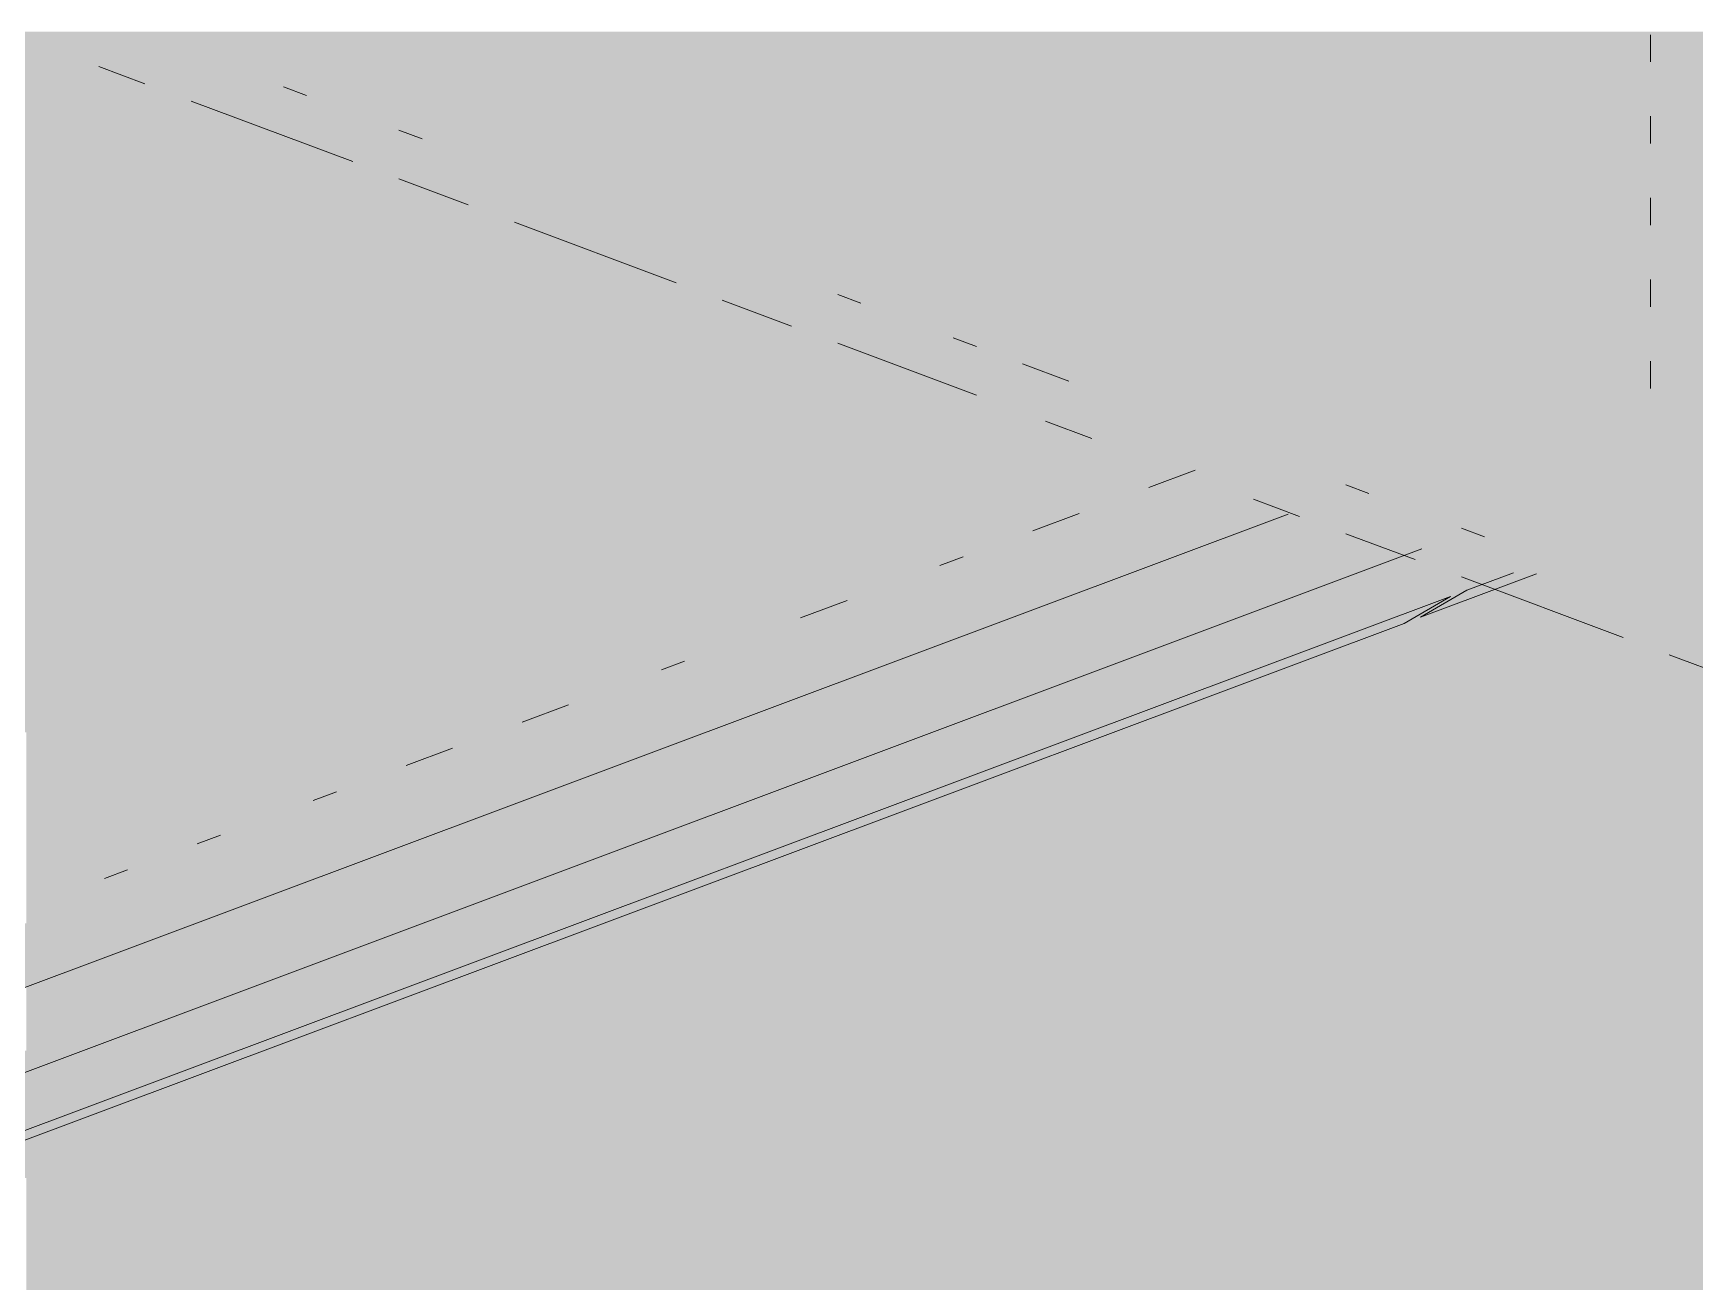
# Paper-space layout '03 3D Building and Roof' of a CAD drawing. Header units: millimetres. Extents: x 5 to 415, y 5 to 292.
# Drawn here: x 140.753 to 145.226, y 77.435 to 80.796 of the extents above; entities that cross this region are included whole.
import ezdxf

# ---------------------------------------------------------------- set-up
doc = ezdxf.new("R2010")
doc.units = ezdxf.units.MM
doc.layers.add('EXISTING', color=7, linetype='Continuous')
doc.layers.add('IMAGES', color=7, linetype='Continuous')

# ---------------------------------------------------------------- blocks, each defined once
blk = doc.blocks.new('SHEET_03')
at = {"layer": 'EXISTING', "color": 250, "lineweight": 9}
for p, q in [((145.1071, 80.7922), (145.1071, 80.7189)), ((141.0538, 80.6601), (140.9294, 80.7067)), ((141.4268, 80.6515), (141.489, 80.6282)), ((141.6134, 80.4505), (141.1781, 80.6135)), ((145.1071, 80.5724), (145.1071, 80.4991)), ((141.7377, 80.535), (141.7999, 80.5117)), ((141.9242, 80.334), (141.7377, 80.4039)), ((145.1071, 80.3526), (145.1071, 80.2793)), ((142.4838, 80.1244), (142.0486, 80.2875)), ((145.1071, 80.1328), (145.1071, 80.0595)), ((142.7947, 80.0079), (142.6082, 80.0778)), ((142.9191, 80.0925), (142.9813, 80.0692)), ((143.2922, 79.8216), (142.9191, 79.9614)), ((143.23, 79.976), (143.2922, 79.9527)), ((143.4165, 79.9061), (143.5409, 79.8595)), ((145.1071, 79.913), (145.1071, 79.8397)), ((143.603, 79.7051), (143.4787, 79.7517)), ((143.7564, 79.5735), (143.8814, 79.6203)), ((144.287, 79.58), (144.3492, 79.5567)), ((144.1626, 79.4955), (144.0383, 79.5421)), ((136.446, 76.6222), (144.1313, 79.5012)), ((143.444, 79.4564), (143.569, 79.5033)), ((144.4735, 79.3791), (144.287, 79.4489)), ((144.5979, 79.4636), (144.6601, 79.4403)), ((144.4915, 79.4077), (136.8061, 76.5287)), ((143.1941, 79.3628), (143.2565, 79.3862)), ((144.4882, 79.2241), (144.8006, 79.3412)), ((145.0331, 79.1694), (144.5979, 79.3325)), ((144.6131, 79.2964), (144.7381, 79.3432)), ((137.0083, 76.4476), (144.5687, 79.2797)), ((142.8192, 79.2224), (142.9441, 79.2692)), ((144.5687, 79.2797), (144.4437, 79.2075)), ((144.4882, 79.2241), (144.6131, 79.2964)), ((137.0083, 76.4221), (144.4437, 79.2075)), ((142.4443, 79.0819), (142.5068, 79.1053)), ((145.8414, 78.8666), (145.1575, 79.1228)), ((142.0694, 78.9415), (142.1943, 78.9883)), ((141.757, 78.8245), (141.8819, 78.8713)), ((141.507, 78.7308), (141.5695, 78.7543)), ((141.1946, 78.6138), (141.2571, 78.6372)), ((140.9447, 78.5202), (141.0072, 78.5436))]:
    blk.add_line(p, q, dxfattribs=at)
at = {"layer": 'IMAGES', "color": 7}
for points in [[(140.5636, 80.6286), (141.0777, 80.6286), (140.5636, 80.8), (141.0777, 80.8)], [(141.0777, 80.6286), (141.249, 80.6286), (141.0777, 80.8), (141.249, 80.8)], [(141.249, 80.6286), (141.4204, 80.6286), (141.249, 80.8), (141.4204, 80.8)], [(141.4204, 80.6286), (141.5918, 80.6286), (141.4204, 80.8), (141.5918, 80.8)], [(141.5918, 80.6286), (142.1058, 80.6286), (141.5918, 80.8), (142.1058, 80.8)], [(142.1058, 80.6286), (142.2772, 80.6286), (142.1058, 80.8), (142.2772, 80.8)], [(142.2772, 80.6286), (142.6199, 80.6286), (142.2772, 80.8), (142.6199, 80.8)], [(142.6199, 80.6286), (142.7913, 80.6286), (142.6199, 80.8), (142.7913, 80.8)], [(142.7913, 80.6286), (143.134, 80.6286), (142.7913, 80.8), (143.134, 80.8)], [(143.134, 80.6286), (144.3336, 80.6286), (143.134, 80.8), (144.3336, 80.8)], [(144.3336, 80.6286), (144.5049, 80.6286), (144.3336, 80.8), (144.5049, 80.8)], [(144.5049, 80.6286), (144.6763, 80.6286), (144.5049, 80.8), (144.6763, 80.8)], [(144.6763, 80.6286), (145.019, 80.6286), (144.6763, 80.8), (145.019, 80.8)], [(145.019, 80.6286), (145.3617, 80.6286), (145.019, 80.8), (145.3617, 80.8)], [(140.5636, 80.4571), (140.9063, 80.4571), (140.5636, 80.6286), (140.9063, 80.6286)], [(140.9063, 80.4571), (141.0777, 80.4571), (140.9063, 80.6286), (141.0777, 80.6286)], [(141.0777, 80.4571), (141.249, 80.4571), (141.0777, 80.6286), (141.249, 80.6286)], [(141.249, 80.4571), (141.4204, 80.4571), (141.249, 80.6286), (141.4204, 80.6286)], [(141.4204, 80.4571), (141.7631, 80.4571), (141.4204, 80.6286), (141.7631, 80.6286)], [(141.7631, 80.4571), (141.9345, 80.4571), (141.7631, 80.6286), (141.9345, 80.6286)], [(141.9345, 80.4571), (142.1058, 80.4571), (141.9345, 80.6286), (142.1058, 80.6286)], [(142.1058, 80.4571), (142.6199, 80.4571), (142.1058, 80.6286), (142.6199, 80.6286)], [(142.6199, 80.4571), (142.7913, 80.4571), (142.6199, 80.6286), (142.7913, 80.6286)], [(142.7913, 80.4571), (142.9627, 80.4571), (142.7913, 80.6286), (142.9627, 80.6286)], [(142.9627, 80.4571), (143.134, 80.4571), (142.9627, 80.6286), (143.134, 80.6286)], [(143.134, 80.4571), (143.3054, 80.4571), (143.134, 80.6286), (143.3054, 80.6286)], [(143.3054, 80.4571), (144.6763, 80.4571), (143.3054, 80.6286), (144.6763, 80.6286)], [(144.6763, 80.4571), (144.8477, 80.4571), (144.6763, 80.6286), (144.8477, 80.6286)], [(144.8477, 79.7714), (145.019, 79.7714), (144.8477, 80.6286), (145.019, 80.6286)], [(145.019, 80.4571), (145.1904, 80.4571), (145.019, 80.6286), (145.1904, 80.6286)], [(145.1904, 80.4571), (145.3617, 80.4571), (145.1904, 80.6286), (145.3617, 80.6286)], [(129.2536, 80.2857), (140.9063, 80.2857), (129.2536, 80.4571), (140.9063, 80.4571)], [(140.9063, 80.2857), (141.0777, 80.2857), (140.9063, 80.4571), (141.0777, 80.4571)], [(141.0777, 80.2857), (141.4204, 80.2857), (141.0777, 80.4571), (141.4204, 80.4571)], [(141.4204, 80.2857), (141.5918, 80.2857), (141.4204, 80.4571), (141.5918, 80.4571)], [(141.5918, 80.2857), (141.7631, 80.2857), (141.5918, 80.4571), (141.7631, 80.4571)], [(141.7631, 80.2857), (141.9345, 80.2857), (141.7631, 80.4571), (141.9345, 80.4571)], [(141.9345, 80.2857), (142.1058, 80.2857), (141.9345, 80.4571), (142.1058, 80.4571)], [(142.1058, 80.2857), (142.2772, 80.2857), (142.1058, 80.4571), (142.2772, 80.4571)], [(142.2772, 80.2857), (142.4486, 80.2857), (142.2772, 80.4571), (142.4486, 80.4571)], [(142.4486, 80.2857), (142.7913, 80.2857), (142.4486, 80.4571), (142.7913, 80.4571)], [(142.7913, 80.2857), (143.134, 80.2857), (142.7913, 80.4571), (143.134, 80.4571)], [(143.134, 80.2857), (143.4767, 80.2857), (143.134, 80.4571), (143.4767, 80.4571)], [(143.4767, 80.2857), (144.8477, 80.2857), (143.4767, 80.4571), (144.8477, 80.4571)], [(145.019, 79.7714), (145.1904, 79.7714), (145.019, 80.4571), (145.1904, 80.4571)], [(145.1904, 79.7714), (145.3617, 79.7714), (145.1904, 80.4571), (145.3617, 80.4571)], [(128.7395, 80.1143), (141.249, 80.1143), (128.7395, 80.2857), (141.249, 80.2857)], [(141.249, 80.1143), (141.4204, 80.1143), (141.249, 80.2857), (141.4204, 80.2857)], [(141.4204, 80.1143), (141.5918, 80.1143), (141.4204, 80.2857), (141.5918, 80.2857)], [(141.5918, 80.1143), (141.7631, 80.1143), (141.5918, 80.2857), (141.7631, 80.2857)], [(141.7631, 80.1143), (142.1058, 80.1143), (141.7631, 80.2857), (142.1058, 80.2857)], [(142.1058, 80.1143), (142.2772, 80.1143), (142.1058, 80.2857), (142.2772, 80.2857)], [(142.2772, 80.1143), (142.4486, 80.1143), (142.2772, 80.2857), (142.4486, 80.2857)], [(142.4486, 80.1143), (142.6199, 80.1143), (142.4486, 80.2857), (142.6199, 80.2857)], [(142.6199, 80.1143), (143.134, 80.1143), (142.6199, 80.2857), (143.134, 80.2857)], [(143.134, 80.1143), (143.3054, 80.1143), (143.134, 80.2857), (143.3054, 80.2857)], [(143.3054, 80.1143), (143.8195, 80.1143), (143.3054, 80.2857), (143.8195, 80.2857)], [(143.8195, 80.1143), (143.9908, 80.1143), (143.8195, 80.2857), (143.9908, 80.2857)], [(143.9908, 80.1143), (144.8477, 80.1143), (143.9908, 80.2857), (144.8477, 80.2857)], [(128.2254, 79.9429), (141.5918, 79.9429), (128.2254, 80.1143), (141.5918, 80.1143)], [(141.5918, 79.9429), (141.7631, 79.9429), (141.5918, 80.1143), (141.7631, 80.1143)], [(141.7631, 79.9429), (141.9345, 79.9429), (141.7631, 80.1143), (141.9345, 80.1143)], [(141.9345, 79.9429), (142.2772, 79.9429), (141.9345, 80.1143), (142.2772, 80.1143)], [(142.2772, 79.9429), (142.4486, 79.9429), (142.2772, 80.1143), (142.4486, 80.1143)], [(142.4486, 79.9429), (142.6199, 79.9429), (142.4486, 80.1143), (142.6199, 80.1143)], [(142.6199, 79.9429), (142.7913, 79.9429), (142.6199, 80.1143), (142.7913, 80.1143)], [(142.7913, 79.9429), (142.9627, 79.9429), (142.7913, 80.1143), (142.9627, 80.1143)], [(142.9627, 79.9429), (143.134, 79.9429), (142.9627, 80.1143), (143.134, 80.1143)], [(143.134, 79.9429), (143.3054, 79.9429), (143.134, 80.1143), (143.3054, 80.1143)], [(143.3054, 79.9429), (143.9908, 79.9429), (143.3054, 80.1143), (143.9908, 80.1143)], [(143.9908, 79.9429), (144.3336, 79.9429), (143.9908, 80.1143), (144.3336, 80.1143)], [(144.3336, 79.9429), (144.5049, 79.9429), (144.3336, 80.1143), (144.5049, 80.1143)], [(144.5049, 79.9429), (144.6763, 79.9429), (144.5049, 80.1143), (144.6763, 80.1143)], [(144.6763, 79.9429), (144.8477, 79.9429), (144.6763, 80.1143), (144.8477, 80.1143)], [(128.7395, 79.7714), (142.2772, 79.7714), (128.7395, 79.9429), (142.2772, 79.9429)], [(142.2772, 79.7714), (142.4486, 79.7714), (142.2772, 79.9429), (142.4486, 79.9429)], [(142.4486, 79.7714), (142.6199, 79.7714), (142.4486, 79.9429), (142.6199, 79.9429)], [(142.6199, 79.7714), (142.9627, 79.7714), (142.6199, 79.9429), (142.9627, 79.9429)], [(142.9627, 79.7714), (143.134, 79.7714), (142.9627, 79.9429), (143.134, 79.9429)], [(143.134, 79.7714), (143.4767, 79.7714), (143.134, 79.9429), (143.4767, 79.9429)], [(143.4767, 79.6), (143.6481, 79.6), (143.4767, 79.9429), (143.6481, 79.9429)], [(143.6481, 79.7714), (143.8195, 79.7714), (143.6481, 79.9429), (143.8195, 79.9429)], [(143.8195, 79.7714), (144.5049, 79.7714), (143.8195, 79.9429), (144.5049, 79.9429)], [(144.5049, 79.7714), (144.6763, 79.7714), (144.5049, 79.9429), (144.6763, 79.9429)], [(144.6763, 79.6), (144.8477, 79.6), (144.6763, 79.9429), (144.8477, 79.9429)], [(128.7395, 79.6), (142.6199, 79.6), (128.7395, 79.7714), (142.6199, 79.7714)], [(142.6199, 79.6), (142.9627, 79.6), (142.6199, 79.7714), (142.9627, 79.7714)], [(142.9627, 79.6), (143.134, 79.6), (142.9627, 79.7714), (143.134, 79.7714)], [(143.134, 79.6), (143.4767, 79.6), (143.134, 79.7714), (143.4767, 79.7714)], [(143.6481, 79.6), (143.8195, 79.6), (143.6481, 79.7714), (143.8195, 79.7714)], [(143.8195, 79.6), (143.9908, 79.6), (143.8195, 79.7714), (143.9908, 79.7714)], [(143.9908, 79.6), (144.1622, 79.6), (143.9908, 79.7714), (144.1622, 79.7714)], [(144.1622, 79.6), (144.3336, 79.6), (144.1622, 79.7714), (144.3336, 79.7714)], [(144.3336, 79.6), (144.5049, 79.6), (144.3336, 79.7714), (144.5049, 79.7714)], [(144.5049, 79.6), (144.6763, 79.6), (144.5049, 79.7714), (144.6763, 79.7714)], [(144.8477, 79.6), (145.019, 79.6), (144.8477, 79.7714), (145.019, 79.7714)], [(145.019, 79.6), (145.1904, 79.6), (145.019, 79.7714), (145.1904, 79.7714)], [(145.1904, 79.6), (145.3617, 79.6), (145.1904, 79.7714), (145.3617, 79.7714)], [(129.5963, 79.4286), (142.6199, 79.4286), (129.5963, 79.6), (142.6199, 79.6)], [(142.6199, 79.4286), (142.7913, 79.4286), (142.6199, 79.6), (142.7913, 79.6)], [(142.7913, 79.4286), (143.134, 79.4286), (142.7913, 79.6), (143.134, 79.6)], [(143.134, 79.4286), (143.3054, 79.4286), (143.134, 79.6), (143.3054, 79.6)], [(143.3054, 79.2571), (143.4767, 79.2571), (143.3054, 79.6), (143.4767, 79.6)], [(143.4767, 79.4286), (143.8195, 79.4286), (143.4767, 79.6), (143.8195, 79.6)], [(143.8195, 79.4286), (144.3336, 79.4286), (143.8195, 79.6), (144.3336, 79.6)], [(144.3336, 79.4286), (144.6763, 79.4286), (144.3336, 79.6), (144.6763, 79.6)], [(144.6763, 79.4286), (145.1904, 79.4286), (144.6763, 79.6), (145.1904, 79.6)], [(145.1904, 79.4286), (145.5331, 79.4286), (145.1904, 79.6), (145.5331, 79.6)], [(129.9391, 79.2571), (142.2772, 79.2571), (129.9391, 79.4286), (142.2772, 79.4286)], [(142.2772, 79.2571), (142.6199, 79.2571), (142.2772, 79.4286), (142.6199, 79.4286)], [(142.6199, 79.2571), (142.7913, 79.2571), (142.6199, 79.4286), (142.7913, 79.4286)], [(142.7913, 79.0857), (142.9627, 79.0857), (142.7913, 79.4286), (142.9627, 79.4286)], [(142.9627, 79.2571), (143.134, 79.2571), (142.9627, 79.4286), (143.134, 79.4286)], [(143.134, 79.2571), (143.3054, 79.2571), (143.134, 79.4286), (143.3054, 79.4286)], [(143.4767, 79.2571), (143.6481, 79.2571), (143.4767, 79.4286), (143.6481, 79.4286)], [(143.6481, 79.2571), (143.9908, 79.2571), (143.6481, 79.4286), (143.9908, 79.4286)], [(143.9908, 79.2571), (144.1622, 79.2571), (143.9908, 79.4286), (144.1622, 79.4286)], [(144.1622, 79.2571), (144.3336, 79.2571), (144.1622, 79.4286), (144.3336, 79.4286)], [(144.3336, 79.2571), (144.5049, 79.2571), (144.3336, 79.4286), (144.5049, 79.4286)], [(144.5049, 79.2571), (144.6763, 79.2571), (144.5049, 79.4286), (144.6763, 79.4286)], [(144.6763, 79.2571), (144.8477, 79.2571), (144.6763, 79.4286), (144.8477, 79.4286)], [(144.8477, 79.2571), (145.019, 79.2571), (144.8477, 79.4286), (145.019, 79.4286)], [(145.019, 79.2571), (145.1904, 79.2571), (145.019, 79.4286), (145.1904, 79.4286)], [(145.1904, 79.2571), (145.3617, 79.2571), (145.1904, 79.4286), (145.3617, 79.4286)], [(130.4532, 79.0857), (141.5918, 79.0857), (130.4532, 79.2571), (141.5918, 79.2571)], [(141.5918, 79.0857), (141.7631, 79.0857), (141.5918, 79.2571), (141.7631, 79.2571)], [(141.7631, 79.0857), (142.1058, 79.0857), (141.7631, 79.2571), (142.1058, 79.2571)], [(142.1058, 79.0857), (142.2772, 79.0857), (142.1058, 79.2571), (142.2772, 79.2571)], [(142.2772, 79.0857), (142.4486, 79.0857), (142.2772, 79.2571), (142.4486, 79.2571)], [(142.4486, 79.0857), (142.6199, 79.0857), (142.4486, 79.2571), (142.6199, 79.2571)], [(142.6199, 79.0857), (142.7913, 79.0857), (142.6199, 79.2571), (142.7913, 79.2571)], [(142.9627, 79.0857), (143.3054, 79.0857), (142.9627, 79.2571), (143.3054, 79.2571)], [(143.3054, 79.0857), (143.4767, 79.0857), (143.3054, 79.2571), (143.4767, 79.2571)], [(143.4767, 79.0857), (143.8195, 79.0857), (143.4767, 79.2571), (143.8195, 79.2571)], [(143.8195, 79.0857), (143.9908, 79.0857), (143.8195, 79.2571), (143.9908, 79.2571)], [(143.9908, 79.0857), (144.5049, 79.0857), (143.9908, 79.2571), (144.5049, 79.2571)], [(144.5049, 79.0857), (144.8477, 79.0857), (144.5049, 79.2571), (144.8477, 79.2571)], [(144.8477, 79.0857), (145.019, 79.0857), (144.8477, 79.2571), (145.019, 79.2571)], [(145.019, 79.0857), (145.1904, 79.0857), (145.019, 79.2571), (145.1904, 79.2571)], [(145.1904, 79.0857), (145.3617, 79.0857), (145.1904, 79.2571), (145.3617, 79.2571)], [(130.9672, 78.9143), (141.0777, 78.9143), (130.9672, 79.0857), (141.0777, 79.0857)], [(141.0777, 78.9143), (141.249, 78.9143), (141.0777, 79.0857), (141.249, 79.0857)], [(141.249, 78.9143), (141.4204, 78.9143), (141.249, 79.0857), (141.4204, 79.0857)], [(141.4204, 78.9143), (141.5918, 78.9143), (141.4204, 79.0857), (141.5918, 79.0857)], [(141.5918, 78.7429), (141.7631, 78.7429), (141.5918, 79.0857), (141.7631, 79.0857)], [(141.7631, 78.9143), (141.9345, 78.9143), (141.7631, 79.0857), (141.9345, 79.0857)], [(141.9345, 78.9143), (142.1058, 78.9143), (141.9345, 79.0857), (142.1058, 79.0857)], [(142.1058, 78.9143), (142.2772, 78.9143), (142.1058, 79.0857), (142.2772, 79.0857)], [(142.2772, 78.9143), (142.6199, 78.9143), (142.2772, 79.0857), (142.6199, 79.0857)], [(142.6199, 78.9143), (142.7913, 78.9143), (142.6199, 79.0857), (142.7913, 79.0857)], [(142.7913, 78.9143), (143.3054, 78.9143), (142.7913, 79.0857), (143.3054, 79.0857)], [(143.3054, 78.9143), (143.4767, 78.9143), (143.3054, 79.0857), (143.4767, 79.0857)], [(143.4767, 78.9143), (143.6481, 78.9143), (143.4767, 79.0857), (143.6481, 79.0857)], [(143.6481, 78.9143), (144.1622, 78.9143), (143.6481, 79.0857), (144.1622, 79.0857)], [(144.1622, 78.9143), (144.3336, 78.9143), (144.1622, 79.0857), (144.3336, 79.0857)], [(144.3336, 78.9143), (144.5049, 78.9143), (144.3336, 79.0857), (144.5049, 79.0857)], [(144.5049, 78.9143), (144.6763, 78.9143), (144.5049, 79.0857), (144.6763, 79.0857)], [(144.6763, 78.9143), (144.8477, 78.9143), (144.6763, 79.0857), (144.8477, 79.0857)], [(144.8477, 78.9143), (145.1904, 78.9143), (144.8477, 79.0857), (145.1904, 79.0857)], [(145.1904, 78.9143), (145.5331, 78.9143), (145.1904, 79.0857), (145.5331, 79.0857)], [(140.7349, 78.7429), (141.0777, 78.7429), (140.7349, 78.9143), (141.0777, 78.9143)], [(141.0777, 78.7429), (141.249, 78.7429), (141.0777, 78.9143), (141.249, 78.9143)], [(141.249, 78.7429), (141.4204, 78.7429), (141.249, 78.9143), (141.4204, 78.9143)], [(141.4204, 78.7429), (141.5918, 78.7429), (141.4204, 78.9143), (141.5918, 78.9143)], [(141.7631, 78.7429), (141.9345, 78.7429), (141.7631, 78.9143), (141.9345, 78.9143)], [(141.9345, 78.7429), (142.1058, 78.7429), (141.9345, 78.9143), (142.1058, 78.9143)], [(142.1058, 78.7429), (142.4486, 78.7429), (142.1058, 78.9143), (142.4486, 78.9143)], [(142.4486, 78.7429), (142.6199, 78.7429), (142.4486, 78.9143), (142.6199, 78.9143)], [(142.6199, 78.7429), (142.9627, 78.7429), (142.6199, 78.9143), (142.9627, 78.9143)], [(142.9627, 78.7429), (143.3054, 78.7429), (142.9627, 78.9143), (143.3054, 78.9143)], [(143.3054, 78.7429), (143.6481, 78.7429), (143.3054, 78.9143), (143.6481, 78.9143)], [(143.6481, 78.7429), (143.8195, 78.7429), (143.6481, 78.9143), (143.8195, 78.9143)], [(143.8195, 78.7429), (143.9908, 78.7429), (143.8195, 78.9143), (143.9908, 78.9143)], [(143.9908, 78.7429), (144.1622, 78.7429), (143.9908, 78.9143), (144.1622, 78.9143)], [(144.1622, 78.7429), (144.3336, 78.7429), (144.1622, 78.9143), (144.3336, 78.9143)], [(144.3336, 78.7429), (144.5049, 78.7429), (144.3336, 78.9143), (144.5049, 78.9143)], [(144.5049, 78.7429), (144.8477, 78.7429), (144.5049, 78.9143), (144.8477, 78.9143)], [(144.8477, 78.7429), (145.019, 78.7429), (144.8477, 78.9143), (145.019, 78.9143)], [(145.019, 78.7429), (145.1904, 78.7429), (145.019, 78.9143), (145.1904, 78.9143)], [(145.1904, 78.7429), (145.3617, 78.7429), (145.1904, 78.9143), (145.3617, 78.9143)], [(140.7349, 78.5714), (141.0777, 78.5714), (140.7349, 78.7429), (141.0777, 78.7429)], [(141.0777, 78.5714), (141.249, 78.5714), (141.0777, 78.7429), (141.249, 78.7429)], [(141.249, 78.5714), (141.4204, 78.5714), (141.249, 78.7429), (141.4204, 78.7429)], [(141.4204, 78.5714), (141.7631, 78.5714), (141.4204, 78.7429), (141.7631, 78.7429)], [(141.7631, 78.5714), (142.2772, 78.5714), (141.7631, 78.7429), (142.2772, 78.7429)], [(142.2772, 78.5714), (142.6199, 78.5714), (142.2772, 78.7429), (142.6199, 78.7429)], [(142.6199, 78.5714), (143.134, 78.5714), (142.6199, 78.7429), (143.134, 78.7429)], [(143.134, 78.5714), (143.4767, 78.5714), (143.134, 78.7429), (143.4767, 78.7429)], [(143.4767, 78.5714), (143.6481, 78.5714), (143.4767, 78.7429), (143.6481, 78.7429)], [(143.6481, 78.5714), (143.9908, 78.5714), (143.6481, 78.7429), (143.9908, 78.7429)], [(143.9908, 78.5714), (144.1622, 78.5714), (143.9908, 78.7429), (144.1622, 78.7429)], [(144.1622, 78.5714), (145.3617, 78.5714), (144.1622, 78.7429), (145.3617, 78.7429)], [(140.7349, 78.4), (141.4204, 78.4), (140.7349, 78.5714), (141.4204, 78.5714)], [(141.4204, 78.4), (141.9345, 78.4), (141.4204, 78.5714), (141.9345, 78.5714)], [(141.9345, 78.4), (142.1058, 78.4), (141.9345, 78.5714), (142.1058, 78.5714)], [(142.1058, 78.4), (142.2772, 78.4), (142.1058, 78.5714), (142.2772, 78.5714)], [(142.2772, 78.4), (142.7913, 78.4), (142.2772, 78.5714), (142.7913, 78.5714)], [(142.7913, 78.4), (142.9627, 78.4), (142.7913, 78.5714), (142.9627, 78.5714)], [(142.9627, 78.4), (143.134, 78.4), (142.9627, 78.5714), (143.134, 78.5714)], [(143.134, 78.4), (143.3054, 78.4), (143.134, 78.5714), (143.3054, 78.5714)], [(143.3054, 78.4), (143.4767, 78.4), (143.3054, 78.5714), (143.4767, 78.5714)], [(143.4767, 78.4), (143.6481, 78.4), (143.4767, 78.5714), (143.6481, 78.5714)], [(143.6481, 78.4), (146.0472, 78.4), (143.6481, 78.5714), (146.0472, 78.5714)], [(140.3922, 78.2286), (141.0777, 78.2286), (140.3922, 78.4), (141.0777, 78.4)], [(141.0777, 78.2286), (141.9345, 78.2286), (141.0777, 78.4), (141.9345, 78.4)], [(141.9345, 78.2286), (142.2772, 78.2286), (141.9345, 78.4), (142.2772, 78.4)], [(142.2772, 78.2286), (142.4486, 78.2286), (142.2772, 78.4), (142.4486, 78.4)], [(142.4486, 78.2286), (142.6199, 78.2286), (142.4486, 78.4), (142.6199, 78.4)], [(142.6199, 78.2286), (142.7913, 78.2286), (142.6199, 78.4), (142.7913, 78.4)], [(142.7913, 78.2286), (142.9627, 78.2286), (142.7913, 78.4), (142.9627, 78.4)], [(142.9627, 78.2286), (143.134, 78.2286), (142.9627, 78.4), (143.134, 78.4)], [(143.134, 78.2286), (146.2186, 78.2286), (143.134, 78.4), (146.2186, 78.4)], [(140.7349, 78.0571), (141.0777, 78.0571), (140.7349, 78.2286), (141.0777, 78.2286)], [(141.0777, 78.0571), (141.249, 78.0571), (141.0777, 78.2286), (141.249, 78.2286)], [(141.249, 78.0571), (141.4204, 78.0571), (141.249, 78.2286), (141.4204, 78.2286)], [(141.4204, 78.0571), (141.7631, 78.0571), (141.4204, 78.2286), (141.7631, 78.2286)], [(141.7631, 78.0571), (141.9345, 78.0571), (141.7631, 78.2286), (141.9345, 78.2286)], [(141.9345, 78.0571), (142.1058, 78.0571), (141.9345, 78.2286), (142.1058, 78.2286)], [(142.1058, 78.0571), (142.2772, 78.0571), (142.1058, 78.2286), (142.2772, 78.2286)], [(142.2772, 78.0571), (142.4486, 78.0571), (142.2772, 78.2286), (142.4486, 78.2286)], [(142.4486, 78.0571), (142.6199, 78.0571), (142.4486, 78.2286), (142.6199, 78.2286)], [(142.6199, 78.0571), (142.7913, 78.0571), (142.6199, 78.2286), (142.7913, 78.2286)], [(142.7913, 78.0571), (146.7326, 78.0571), (142.7913, 78.2286), (146.7326, 78.2286)], [(140.5636, 77.8857), (140.9063, 77.8857), (140.5636, 78.0571), (140.9063, 78.0571)], [(140.9063, 77.8857), (141.4204, 77.8857), (140.9063, 78.0571), (141.4204, 78.0571)], [(141.4204, 77.8857), (141.5918, 77.8857), (141.4204, 78.0571), (141.5918, 78.0571)], [(141.5918, 77.8857), (141.7631, 77.8857), (141.5918, 78.0571), (141.7631, 78.0571)], [(141.7631, 77.8857), (141.9345, 77.8857), (141.7631, 78.0571), (141.9345, 78.0571)], [(141.9345, 77.8857), (142.1058, 77.8857), (141.9345, 78.0571), (142.1058, 78.0571)], [(142.1058, 77.8857), (147.0754, 77.8857), (142.1058, 78.0571), (147.0754, 78.0571)], [(140.3922, 77.7143), (140.9063, 77.7143), (140.3922, 77.8857), (140.9063, 77.8857)], [(140.9063, 77.7143), (141.0777, 77.7143), (140.9063, 77.8857), (141.0777, 77.8857)], [(141.0777, 77.7143), (141.249, 77.7143), (141.0777, 77.8857), (141.249, 77.8857)], [(141.249, 77.7143), (141.4204, 77.7143), (141.249, 77.8857), (141.4204, 77.8857)], [(141.4204, 77.7143), (141.7631, 77.7143), (141.4204, 77.8857), (141.7631, 77.8857)], [(141.7631, 77.7143), (141.9345, 77.7143), (141.7631, 77.8857), (141.9345, 77.8857)], [(141.9345, 77.7143), (147.7608, 77.7143), (141.9345, 77.8857), (147.7608, 77.8857)], [(140.7349, 77.5429), (140.9063, 77.5429), (140.7349, 77.7143), (140.9063, 77.7143)], [(140.9063, 77.5429), (141.0777, 77.5429), (140.9063, 77.7143), (141.0777, 77.7143)], [(141.0777, 77.5429), (141.249, 77.5429), (141.0777, 77.7143), (141.249, 77.7143)], [(141.249, 77.5429), (141.4204, 77.5429), (141.249, 77.7143), (141.4204, 77.7143)], [(141.4204, 77.5429), (148.2749, 77.5429), (141.4204, 77.7143), (148.2749, 77.7143)], [(140.7349, 77.3714), (140.9063, 77.3714), (140.7349, 77.5429), (140.9063, 77.5429)], [(140.9063, 77.3714), (148.6176, 77.3714), (140.9063, 77.5429), (148.6176, 77.5429)]]:
    blk.add_solid(points, dxfattribs=at)

psp = doc.layouts.new('03 3D Building and Roof')

# ---------------------------------------------------------------- block references
psp.add_blockref('SHEET_03', (0, 0))

doc.saveas('drawing.dxf')
